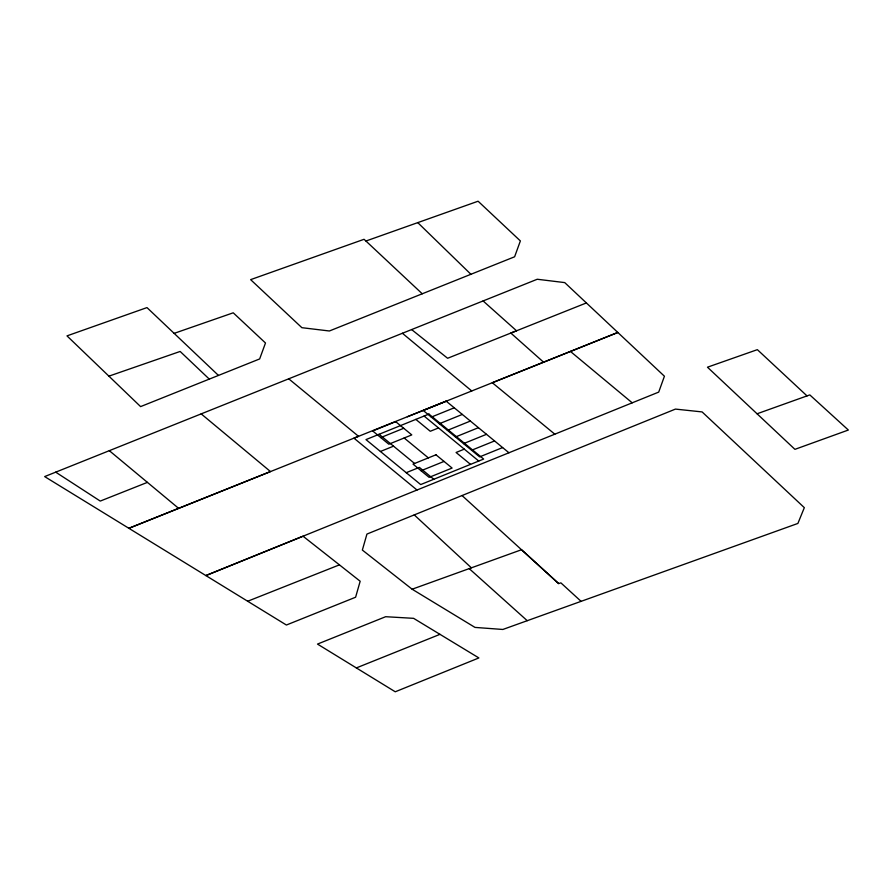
<?xml version="1.0" encoding="UTF-8"?>
<svg xmlns="http://www.w3.org/2000/svg" width="893" height="893" viewBox="0 0 893 893"><rect width="100%" height="100%" fill="white"/><g stroke="black" fill="none" stroke-linecap="round" stroke-linejoin="round"><path stroke-width="1.34" d="M508.954 452.773L446.187 401.169L423.226 410.479L479.653 456.881L502.614 447.572M380.764 437.581L403.725 428.283M431.286 417.109L454.247 407.8M439.345 423.74L462.306 414.43M380.429 451.478L393.545 446.165M438.519 427.937L430.281 431.274L415.825 419.386M447.404 430.359L470.365 421.061M455.475 436.99L478.436 427.68M463.534 443.62L486.495 434.311M406.226 472.687L419.342 467.374L433.786 479.262M464.304 449.146L456.077 452.483L470.533 464.371M421.072 470.734L444.033 461.424M471.593 450.251L494.555 440.941M632.211 402.821L205.87 575.572L44.65 476.583L537.251 279.252L564.733 282.601L664.425 376.232L658.71 392.105L632.211 402.821L570.46 351.451L492.311 382.74L554.821 434.188M218.461 375.428L146.988 307.594L66.986 335.88L140.603 406.605L259.651 358.941L265.489 343.001L233.24 312.807L174.135 333.368M422.255 293.786L364.076 239.291L250.632 279.643L301.879 327.686L329.372 330.99L514.614 256.782L520.373 240.931L478.101 201.215L365.94 241.021M201.171 413.872L270.479 471.56L128.86 528.31L358.539 436.32L288.729 378.811M446.221 401.158L353.952 438.162L417.02 490.023M570.46 351.451L617.844 332.453L407.375 416.752M356.352 667.919L439.981 634.343L478.882 657.94L395.253 691.785L317.495 644.087L385.664 616.706L413.604 618.336L439.981 634.343M586.388 302.939L510.829 333.067L543.591 362.19M147.412 482.365L100.262 501.073L55.69 472.151M247.662 601.246L339.429 564.856L360.169 581.243L355.604 597.227L286.396 625.022L205.87 575.572L303.04 536.213L339.429 564.856M412.131 589.213L474.998 627.411L502.848 629.465L797.895 523.432L804.325 507.659L702.099 411.919L675.443 409.094L366.934 534.07L362.357 550.066L412.131 589.213L521.523 549.731L558.683 583.598L560.871 582.85L581.097 601.357M807.015 395.9L809.806 394.907L848.35 430.035L794.926 449.346L707.468 367.202L757.364 349.654L807.015 395.9L757.052 413.783M108.935 376.143L180.152 351.451L209.286 379.101M411.64 329.584L447.616 358.272L516.545 330.778L483.102 300.941M424.075 416.049L478.748 461.034M404.172 437.994L428.361 457.886M379.09 434.277L414.575 463.467M402.386 333.256L471.738 390.967M109.326 450.675L178.633 508.351M469.216 568.629L527.227 620.68M462.038 495.537L558.683 583.598M414.24 514.893L471.392 567.825M417.768 222.625L470.912 274.285M395.666 421.652L372.705 430.962L388.823 444.212L411.785 434.902L395.666 421.652M428.941 414.073L365.974 439.602L420.681 484.575L483.638 459.058L428.941 414.073M435.974 454.794L413.012 464.103L429.131 477.364L452.104 468.055L435.974 454.794"/></g></svg>
